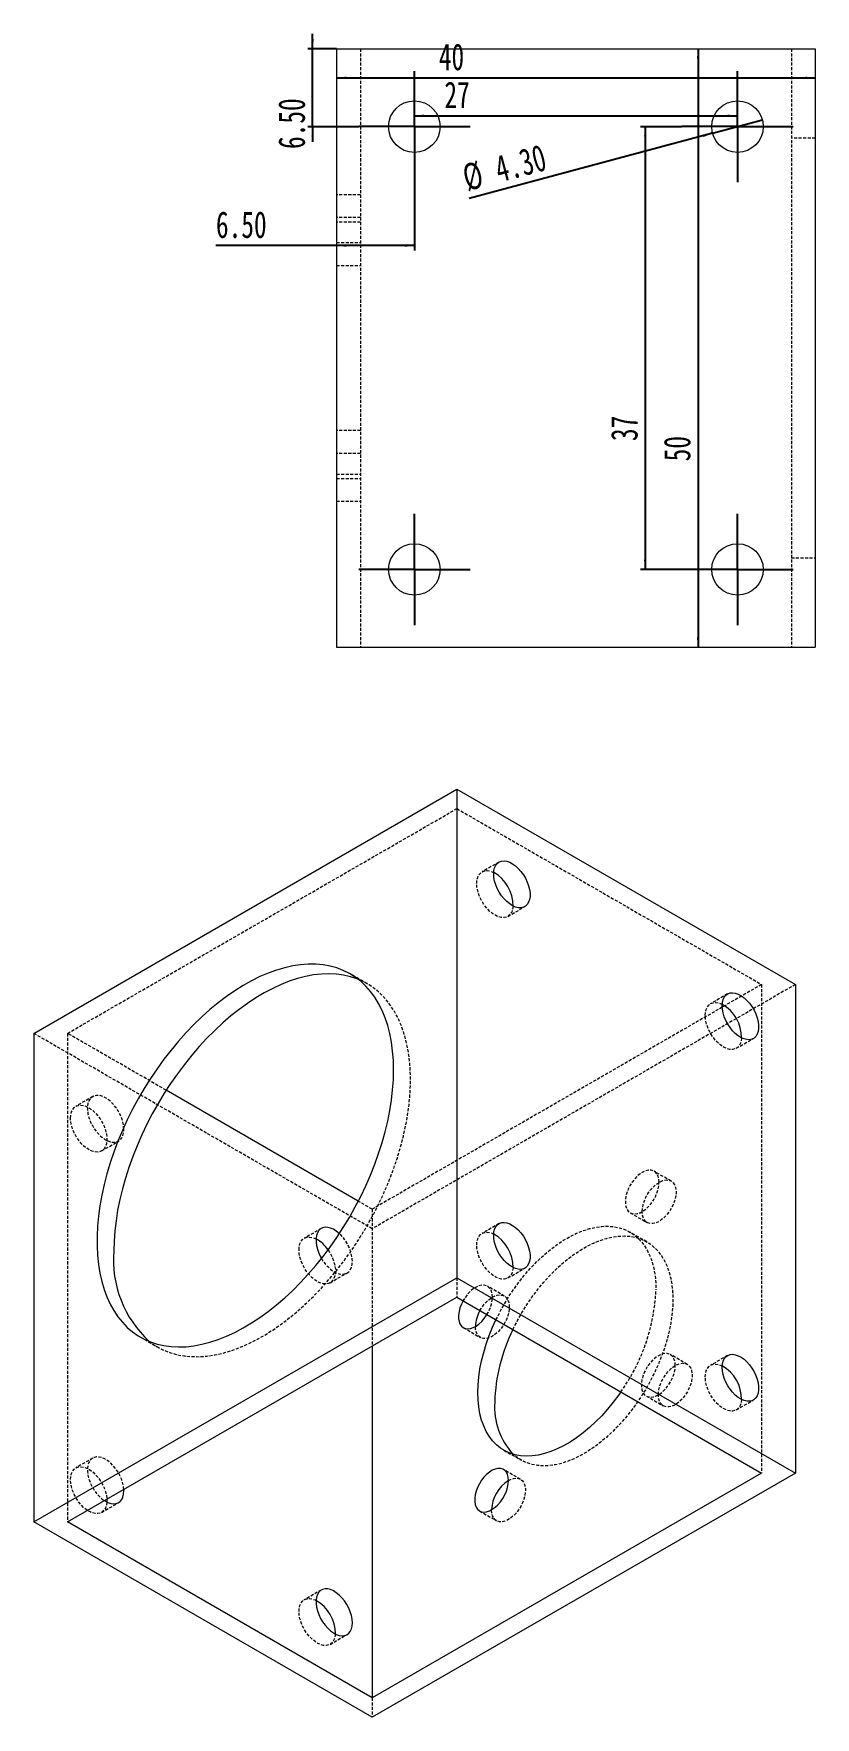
# Model space of a CAD drawing. Header units: millimetres. Extents: x -2368 to 943, y 65 to 769.
# Drawn here: x 617 to 943, y 65 to 769 of the extents above; entities that cross this region are included whole.
import ezdxf

# ---------------------------------------------------------------- set-up
doc = ezdxf.new("R2010")
doc.units = ezdxf.units.MM
doc.linetypes.add('HIDDEN', pattern=[1.905, 1.27, -0.635])
doc.layers.add('10', color=7, linetype='Continuous')
doc.styles.add('SLDTEXTSTYLE5', font='TXT', dxfattribs={"width": 0.7})
doc.dimstyles.new('SLDDIMSTYLE1', dxfattribs={"dimtxt": 11.850439, "dimasz": 4.08, "dimexe": 0, "dimexo": 0.0625, "dimgap": 2.96261, "dimtad": 2, "dimlfac": 0.2, "dimrnd": 1e-09, "dimzin": 12, "dimdsep": 46, "dimtxsty": 'SLDTEXTSTYLE5', "dimsah": 1, "dimcen": 0.09, "dimadec": 0, "dimazin": 3, "dimtfac": 1, "dimtofl": 0, "dimtmove": 0, "dimatfit": 3, "dimfxl": 1, "dimfrac": 2, "dimtolj": 1, "dimtzin": 12, "dimarcsym": 0})
doc.dimstyles.new('SLDDIMSTYLE2', dxfattribs={"dimtxt": 11.850439, "dimasz": 4.08, "dimexe": 0, "dimexo": 0.0625, "dimgap": 2.96261, "dimtad": 2, "dimlfac": 0.2, "dimrnd": 1e-09, "dimzin": 4, "dimdsep": 46, "dimtxsty": 'SLDTEXTSTYLE5', "dimsah": 1, "dimcen": 0.09, "dimadec": 0, "dimazin": 1, "dimtfac": 1, "dimtofl": 0, "dimtmove": 0, "dimatfit": 3, "dimfxl": 1, "dimfrac": 2, "dimtolj": 1, "dimtzin": 12, "dimarcsym": 0})
doc.dimstyles.new('SLDDIMSTYLE3', dxfattribs={"dimtxt": 11.850439, "dimasz": 4.08, "dimexe": 0, "dimexo": 0.0625, "dimgap": 2.96261, "dimtad": 2, "dimlfac": 0.2, "dimrnd": 1e-09, "dimzin": 4, "dimdsep": 46, "dimtxsty": 'SLDTEXTSTYLE5', "dimblk1": 'NONE', "dimsah": 1, "dimcen": 0, "dimadec": 0, "dimazin": 1, "dimtfac": 1, "dimtmove": 0, "dimatfit": 3, "dimldrblk": 'NONE', "dimfxl": 1, "dimfrac": 2, "dimtolj": 1, "dimtzin": 12, "dimarcsym": 0})
doc.dimstyles.new('SLDDIMSTYLE4', dxfattribs={"dimtxt": 11.850439, "dimasz": 4.08, "dimexe": 0, "dimexo": 0.0625, "dimgap": 2.96261, "dimtad": 2, "dimlfac": 0.2, "dimrnd": 1e-09, "dimzin": 4, "dimdsep": 46, "dimtxsty": 'SLDTEXTSTYLE5', "dimsah": 1, "dimcen": 0.09, "dimadec": 0, "dimazin": 1, "dimtfac": 1, "dimtmove": 0, "dimatfit": 0, "dimfxl": 1, "dimfrac": 2, "dimtolj": 1, "dimtzin": 12, "dimarcsym": 0})

# ---------------------------------------------------------------- blocks, each defined once
blk = doc.blocks.new('_D_9')
at = {"layer": '10', "transparency": 16777216}
for q in [(921.28, 732.57), (798.79, 699.74)]:
    blk.add_line((900.51, 727), q, dxfattribs=at)
blk.add_solid([(900.51, 727), (896.44, 726.44), (896.7, 725.46)], dxfattribs=at)
at = {"layer": '10', "transparency": 16777216, "char_height": 11.113, "attachment_point": 1, "rotation": 15, "style": 'SLDTEXTSTYLE5'}
for s, insert in [('4.30', (808.55, 717.15)), ('%%c', (795.09, 713.55))]:
    blk.add_mtext(s, dxfattribs=dict(at, insert=insert))
blk = doc.blocks.new('_NONE')
blk = doc.blocks.new('_D_10')
at = {"layer": '10', "transparency": 16777216}
blk.add_line((894.41, 762.28), (894.41, 512.28), dxfattribs=at)
for points in [[(894.41, 762.28), (893.91, 758.2), (894.92, 758.2)], [(894.41, 512.28), (894.92, 516.36), (893.91, 516.36)]]:
    blk.add_solid(points, dxfattribs=at)
at = {"layer": '10', "transparency": 16777216, "insert": (880.09, 589.95), "char_height": 11.113, "attachment_point": 1, "rotation": 90, "style": 'SLDTEXTSTYLE5'}
blk.add_mtext('50', dxfattribs=at)
blk = doc.blocks.new('_D_11')
at = {"layer": '10', "transparency": 16777216}
blk.add_line((743.4, 750.17), (943.4, 750.17), dxfattribs=at)
for points in [[(743.4, 750.17), (747.48, 749.67), (747.48, 750.68)], [(943.4, 750.17), (939.32, 750.68), (939.32, 749.67)]]:
    blk.add_solid(points, dxfattribs=at)
at = {"layer": '10', "transparency": 16777216, "insert": (786.12, 764.5), "char_height": 11.113, "attachment_point": 1, "style": 'SLDTEXTSTYLE5'}
blk.add_mtext('40', dxfattribs=at)
blk = doc.blocks.new('_D_12')
at = {"layer": '10', "transparency": 16777216}
for p, q in [((733.4, 762.28), (733.4, 768.63)), ((743.4, 762.28), (731.4, 762.28)), ((733.4, 729.78), (733.4, 762.28)), ((752.65, 729.78), (731.4, 729.78)), ((733.4, 729.78), (733.4, 723.43))]:
    blk.add_line(p, q, dxfattribs=at)
for points in [[(733.4, 762.28), (733.91, 766.36), (732.89, 766.36)], [(733.4, 729.78), (732.89, 725.7), (733.91, 725.7)]]:
    blk.add_solid(points, dxfattribs=at)
at = {"layer": '10', "transparency": 16777216, "insert": (719.07, 720.46), "char_height": 11.113, "attachment_point": 1, "rotation": 90, "style": 'SLDTEXTSTYLE5'}
blk.add_mtext('6.50', dxfattribs=at)
blk = doc.blocks.new('_D_13')
at = {"layer": '10', "transparency": 16777216}
for p, q in [((775.9, 706.53), (775.9, 678.08)), ((743.4, 680.08), (693.03, 680.08)), ((775.9, 680.08), (743.4, 680.08))]:
    blk.add_line(p, q, dxfattribs=at)
for points in [[(743.4, 680.08), (747.48, 679.57), (747.48, 680.59)], [(775.9, 680.08), (771.82, 680.59), (771.82, 679.57)]]:
    blk.add_solid(points, dxfattribs=at)
at = {"layer": '10', "transparency": 16777216, "insert": (693.03, 694.4), "char_height": 11.113, "attachment_point": 1, "style": 'SLDTEXTSTYLE5'}
blk.add_mtext('6.50', dxfattribs=at)
blk = doc.blocks.new('_D_14')
at = {"layer": '10', "transparency": 16777216}
blk.add_line((775.9, 734.3), (910.9, 734.3), dxfattribs=at)
for points in [[(775.9, 734.3), (779.98, 733.8), (779.98, 734.81)], [(910.9, 734.3), (906.82, 734.81), (906.82, 733.8)]]:
    blk.add_solid(points, dxfattribs=at)
at = {"layer": '10', "transparency": 16777216, "insert": (788.46, 748.63), "char_height": 11.113, "attachment_point": 1, "style": 'SLDTEXTSTYLE5'}
blk.add_mtext('27', dxfattribs=at)
blk = doc.blocks.new('_D_15')
at = {"layer": '10', "transparency": 16777216}
for p, q in [((887.65, 729.78), (870.35, 729.78)), ((872.35, 729.78), (872.35, 544.78)), ((887.65, 544.78), (870.35, 544.78))]:
    blk.add_line(p, q, dxfattribs=at)
for points in [[(872.35, 729.78), (871.84, 725.7), (872.86, 725.7)], [(872.35, 544.78), (872.86, 548.86), (871.84, 548.86)]]:
    blk.add_solid(points, dxfattribs=at)
at = {"layer": '10', "transparency": 16777216, "insert": (858.02, 598.42), "char_height": 11.113, "attachment_point": 1, "rotation": 90, "style": 'SLDTEXTSTYLE5'}
blk.add_mtext('37', dxfattribs=at)
blk = doc.blocks.new('SW_CENTERMARKSYMBOL_10')
at = {"layer": '10', "color": 0}
for p, q in [((0, 12.5), (0, 23.25)), ((0, 0), (0, 12.5)), ((-12.5, 0), (-23.25, 0)), ((0, 0), (-12.5, 0)), ((0, 0), (0, -12.5)), ((0, 0), (12.5, 0)), ((12.5, 0), (23.25, 0)), ((0, -12.5), (0, -23.25))]:
    blk.add_line(p, q, dxfattribs=at)
blk = doc.blocks.new('SW_CENTERMARKSYMBOL_11')
at = {"layer": '10', "color": 0}
for p, q in [((0, 12.5), (0, 23.25)), ((0, 0), (0, 12.5)), ((-12.5, 0), (-23.25, 0)), ((0, 0), (-12.5, 0)), ((0, 0), (0, -12.5)), ((0, 0), (12.5, 0)), ((12.5, 0), (23.25, 0)), ((0, -12.5), (0, -23.25))]:
    blk.add_line(p, q, dxfattribs=at)
blk = doc.blocks.new('SW_CENTERMARKSYMBOL_12')
at = {"layer": '10', "color": 0}
for p, q in [((0, 12.5), (0, 23.25)), ((0, 0), (0, 12.5)), ((-12.5, 0), (-23.25, 0)), ((0, 0), (-12.5, 0)), ((0, 0), (0, -12.5)), ((0, 0), (12.5, 0)), ((12.5, 0), (23.25, 0)), ((0, -12.5), (0, -23.25))]:
    blk.add_line(p, q, dxfattribs=at)
blk = doc.blocks.new('SW_CENTERMARKSYMBOL_13')
at = {"layer": '10', "color": 0}
for p, q in [((0, 12.5), (0, 23.25)), ((0, 0), (0, 12.5)), ((-12.5, 0), (-23.25, 0)), ((0, 0), (-12.5, 0)), ((0, 0), (0, -12.5)), ((0, 0), (12.5, 0)), ((12.5, 0), (23.25, 0)), ((0, -12.5), (0, -23.25))]:
    blk.add_line(p, q, dxfattribs=at)

msp = doc.modelspace()

# ---------------------------------------------------------------- linework, layer by layer
at = {"color": 7, "linetype": 'Continuous', "lineweight": 15}
for p, q in [((743.398, 762.284), (743.398, 512.284)), ((743.398, 762.284), (943.398, 762.284)), ((943.398, 762.284), (943.398, 512.284)), ((743.398, 512.284), (943.398, 512.284)), ((616.88, 350.963), (793.657, 453.014)), ((793.657, 453.014), (793.657, 248.878)), ((793.657, 453.014), (935.078, 371.373)), ((935.078, 371.373), (935.078, 167.238)), ((905.537, 362.483), (904.513, 361.892)), ((616.88, 350.963), (616.88, 146.827)), ((752.483, 280.845), (672.209, 327.186)), ((616.88, 146.827), (793.657, 248.878)), ((793.657, 248.878), (935.078, 167.238)), ((631.022, 146.827), (793.657, 240.714)), ((793.657, 240.714), (920.936, 167.238)), ((758.302, 220.304), (758.302, 73.351)), ((920.936, 167.238), (758.302, 73.351)), ((935.078, 167.238), (758.302, 65.187)), ((647.446, 156.308), (647.445, 155.126)), ((654.534, 159.792), (654.517, 160.39)), ((758.302, 65.187), (616.88, 146.827)), ((758.302, 73.351), (631.022, 146.827))]:
    msp.add_line(p, q, dxfattribs=at)
at = {"color": 7, "linetype": 'HIDDEN', "lineweight": 0}
for p, q in [((753.398, 762.284), (753.398, 512.284)), ((933.398, 762.284), (933.398, 512.284)), ((943.398, 724.909), (933.398, 724.909)), ((753.398, 701.319), (743.398, 701.319)), ((753.398, 691.784), (743.398, 691.784)), ((753.398, 689.909), (743.398, 689.909)), ((743.398, 681.319), (753.398, 681.319)), ((743.398, 671.784), (753.398, 671.784)), ((753.398, 602.784), (743.398, 602.784)), ((753.398, 593.25), (743.398, 593.25)), ((743.398, 584.659), (753.398, 584.659)), ((743.398, 582.784), (753.398, 582.784)), ((743.398, 573.25), (753.398, 573.25)), ((933.398, 549.659), (943.398, 549.659)), ((631.022, 350.963), (793.657, 444.849)), ((793.657, 444.849), (920.936, 371.373)), ((811.263, 422.519), (804.192, 418.437)), ((814.941, 399.817), (822.013, 403.899)), ((756.149, 371.726), (749.078, 375.808)), ((935.078, 371.373), (758.302, 269.322)), ((906.723, 367.412), (899.652, 363.33)), ((920.936, 371.373), (905.537, 362.483)), ((920.936, 371.373), (920.936, 167.238)), ((904.513, 361.892), (758.302, 277.486)), ((758.302, 269.322), (616.88, 350.963)), ((672.209, 327.186), (631.022, 350.963)), ((631.022, 350.963), (631.022, 146.827)), ((910.401, 344.71), (917.472, 348.792)), ((641.558, 324.55), (634.487, 320.468)), ((645.236, 301.848), (652.307, 305.93)), ((883.156, 289.227), (876.085, 293.309)), ((758.302, 277.486), (752.483, 280.845)), ((758.302, 277.486), (758.302, 220.304)), ((866.086, 275.988), (873.157, 271.906)), ((737.017, 269.443), (729.946, 265.361)), ((811.263, 271.459), (804.192, 267.377)), ((873, 263.855), (865.929, 267.937)), ((740.695, 246.741), (747.766, 250.823)), ((793.657, 248.878), (793.657, 240.714)), ((814.941, 248.757), (822.013, 252.839)), ((813.481, 241.219), (806.41, 245.301)), ((796.411, 227.98), (803.482, 223.898)), ((661.46, 224.033), (668.531, 219.951)), ((889.898, 212.661), (882.827, 216.743)), ((906.723, 216.352), (899.652, 212.27)), ((872.828, 199.422), (879.899, 195.34)), ((910.401, 193.65), (917.472, 197.732)), ((813.309, 176.786), (820.38, 172.704)), ((641.558, 173.49), (634.487, 169.408)), ((820.223, 164.653), (813.152, 168.736)), ((645.236, 150.788), (652.307, 154.87)), ((803.153, 151.415), (810.224, 147.333)), ((737.017, 118.383), (729.946, 114.301)), ((740.695, 95.681), (747.766, 99.763)), ((758.302, 73.351), (758.302, 65.187))]:
    msp.add_line(p, q, dxfattribs=at)
at = {"color": 7, "linetype": 'Continuous', "lineweight": 15, "flags": 128}
for points in [[(809.037, 417.598), (809.135, 418.949), (809.428, 420.151), (809.907, 421.174), (810.561, 421.991), (811.372, 422.58), (812.32, 422.926), (813.379, 423.021), (814.523, 422.861), (815.722, 422.452), (816.944, 421.803), (818.158, 420.932), (819.333, 419.861), (820.439, 418.617), (821.445, 417.233), (822.328, 415.745), (823.063, 414.192), (823.631, 412.613), (824.018, 411.049), (824.215, 409.542), (824.215, 408.129), (824.018, 406.848), (823.631, 405.732), (823.063, 404.809), (822.328, 404.104), (821.445, 403.635), (820.439, 403.413), (819.333, 403.446), (818.158, 403.731), (816.944, 404.262), (815.722, 405.024), (814.523, 405.999), (813.379, 407.16), (812.32, 408.478), (811.372, 409.919), (810.561, 411.444), (809.907, 413.016), (809.428, 414.592), (809.135, 416.133), (809.037, 417.598)], [(767.229, 335.689), (767.13, 339.68), (766.832, 343.543), (766.338, 347.267), (765.647, 350.839), (764.764, 354.247), (763.69, 357.482), (762.428, 360.532), (760.984, 363.389), (759.361, 366.041), (757.565, 368.483), (755.601, 370.704), (753.476, 372.699), (751.197, 374.46), (748.77, 375.983), (746.204, 377.262), (743.507, 378.294), (740.688, 379.074), (737.755, 379.601), (734.718, 379.872), (731.587, 379.888), (728.371, 379.647), (725.081, 379.151), (721.728, 378.401), (718.322, 377.4), (714.875, 376.15), (711.396, 374.657), (707.898, 372.923), (704.392, 370.956), (700.888, 368.762), (697.399, 366.347), (693.934, 363.719), (690.506, 360.887), (687.125, 357.86), (683.803, 354.647), (680.549, 351.258), (677.374, 347.705), (674.289, 344), (671.302, 340.153), (668.425, 336.177), (665.666, 332.084), (663.033, 327.889), (660.536, 323.605), (658.182, 319.244), (655.979, 314.822), (653.934, 310.351), (652.053, 305.848), (650.343, 301.325), (648.809, 296.798), (647.455, 292.281), (646.287, 287.788), (645.308, 283.335), (644.52, 278.934), (643.928, 274.601), (643.532, 270.348), (643.333, 266.191), (643.333, 262.141), (643.532, 258.213), (643.928, 254.418), (644.52, 250.769), (645.308, 247.277), (646.287, 243.954), (647.455, 240.81), (648.809, 237.856), (650.343, 235.1), (652.053, 232.552), (653.934, 230.22), (655.979, 228.111), (658.182, 226.232), (660.536, 224.589), (663.033, 223.188), (665.666, 222.032), (668.425, 221.126), (671.302, 220.472), (674.289, 220.072), (677.374, 219.929), (680.549, 220.042), (683.803, 220.41), (687.125, 221.033), (690.506, 221.909), (693.934, 223.035), (697.399, 224.407), (700.888, 226.021), (704.392, 227.872), (707.898, 229.954), (711.396, 232.259), (714.875, 234.782), (718.322, 237.513), (721.728, 240.444), (725.081, 243.565), (728.371, 246.867), (731.587, 250.339), (734.718, 253.97), (737.755, 257.748), (740.688, 261.661), (743.507, 265.697), (746.204, 269.842), (748.77, 274.083), (751.197, 278.408), (753.476, 282.801), (755.601, 287.249), (757.565, 291.738), (759.361, 296.253), (760.984, 300.78), (762.428, 305.303), (763.69, 309.81), (764.764, 314.285), (765.647, 318.714), (766.338, 323.083), (766.832, 327.377), (767.13, 331.584), (767.229, 335.689)], [(752.47, 373.519), (751.943, 373.727), (749.183, 374.633), (746.306, 375.287), (743.32, 375.686), (740.234, 375.83), (737.06, 375.717), (733.806, 375.349), (730.483, 374.725), (727.102, 373.85), (723.674, 372.724), (720.21, 371.352), (716.72, 369.738), (713.217, 367.887), (709.71, 365.805), (706.212, 363.5), (702.734, 360.977), (699.286, 358.246), (695.88, 355.315), (692.527, 352.194), (689.237, 348.892), (686.022, 345.42), (682.891, 341.789), (679.854, 338.011), (676.921, 334.098), (674.101, 330.062), (671.404, 325.917), (668.838, 321.675), (666.412, 317.351), (664.132, 312.958), (662.007, 308.51), (660.044, 304.021), (658.248, 299.506), (656.625, 294.979), (655.18, 290.455), (653.919, 285.949), (652.845, 281.474), (651.961, 277.045), (651.271, 272.676), (650.776, 268.381), (650.479, 264.175), (650.379, 260.07)], [(904.496, 362.49), (904.594, 363.841), (904.887, 365.044), (905.367, 366.067), (906.021, 366.883), (906.832, 367.472), (907.779, 367.819), (908.839, 367.913), (909.983, 367.754), (911.181, 367.345), (912.403, 366.696), (913.618, 365.824), (914.793, 364.753), (915.898, 363.509), (916.905, 362.126), (917.787, 360.638), (918.522, 359.084), (919.091, 357.505), (919.478, 355.942), (919.674, 354.434), (919.674, 353.021), (919.478, 351.74), (919.091, 350.624), (918.522, 349.701), (917.787, 348.996), (916.905, 348.527), (915.898, 348.306), (914.793, 348.338), (913.618, 348.624), (912.403, 349.154), (911.181, 349.917), (909.983, 350.891), (908.839, 352.053), (907.779, 353.371), (906.832, 354.811), (906.021, 356.337), (905.367, 357.908), (904.887, 359.484), (904.594, 361.025), (904.496, 362.49)], [(744.566, 267.289), (744.507, 267.343), (743.308, 268.318), (742.086, 269.08), (740.871, 269.611), (739.696, 269.896), (738.591, 269.929), (737.584, 269.707), (736.702, 269.238), (735.967, 268.533), (735.399, 267.61), (735.011, 266.494), (734.815, 265.213), (734.815, 263.8), (735.011, 262.293), (735.399, 260.729), (735.967, 259.15), (736.702, 257.597), (737.092, 256.9)], [(809.037, 266.537), (809.135, 267.889), (809.428, 269.091), (809.907, 270.114), (810.561, 270.931), (811.372, 271.52), (812.32, 271.866), (813.379, 271.961), (814.523, 271.801), (815.722, 271.392), (816.944, 270.743), (818.158, 269.872), (819.333, 268.801), (820.439, 267.557), (821.445, 266.173), (822.328, 264.685), (823.063, 263.132), (823.631, 261.553), (824.018, 259.989), (824.215, 258.482), (824.215, 257.069), (824.018, 255.788), (823.631, 254.672), (823.063, 253.749), (822.328, 253.044), (821.445, 252.575), (820.439, 252.353), (819.333, 252.386), (818.158, 252.671), (816.944, 253.202), (815.722, 253.964), (814.523, 254.939), (813.379, 256.1), (812.32, 257.418), (811.372, 258.859), (810.561, 260.384), (809.907, 261.956), (809.428, 263.532), (809.135, 265.073), (809.037, 266.537)], [(796.239, 239.224), (795.552, 237.831), (794.967, 236.284), (794.568, 234.748), (794.365, 233.266), (794.365, 231.881), (794.568, 230.633), (794.967, 229.558), (795.552, 228.686), (796.306, 228.044), (797.206, 227.648), (798.227, 227.512), (799.34, 227.638), (800.512, 228.023), (801.711, 228.656), (802.9, 229.518), (804.047, 230.586), (805.118, 231.828), (806.082, 233.208), (806.234, 233.454)], [(862.152, 201.173), (861.271, 199.914), (859.004, 196.873), (856.634, 193.969), (854.173, 191.216), (851.634, 188.629), (849.031, 186.222), (846.378, 184.008), (843.689, 181.998), (840.978, 180.204), (838.26, 178.635), (835.549, 177.299), (832.86, 176.204), (830.207, 175.355), (827.604, 174.757), (825.065, 174.412), (822.604, 174.324), (820.234, 174.492), (817.967, 174.915), (815.816, 175.591), (813.791, 176.517), (811.905, 177.688), (810.166, 179.097), (808.585, 180.736), (807.169, 182.598), (805.926, 184.672), (804.863, 186.947), (803.985, 189.411), (803.298, 192.051), (802.804, 194.852), (802.507, 197.801), (802.407, 200.88), (802.507, 204.074), (802.804, 207.365), (803.298, 210.737), (803.985, 214.17), (804.863, 217.648), (805.926, 221.15), (807.169, 224.659), (808.585, 228.156), (810.002, 231.279)], [(904.496, 211.43), (904.594, 212.781), (904.887, 213.984), (905.367, 215.007), (906.021, 215.823), (906.832, 216.412), (907.779, 216.759), (908.839, 216.853), (909.983, 216.694), (911.181, 216.284), (912.403, 215.636), (913.618, 214.764), (914.793, 213.693), (915.898, 212.449), (916.905, 211.066), (917.787, 209.578), (918.522, 208.024), (919.091, 206.445), (919.478, 204.882), (919.674, 203.374), (919.674, 201.961), (919.478, 200.68), (919.091, 199.564), (918.522, 198.641), (917.787, 197.936), (916.905, 197.467), (915.898, 197.246), (914.793, 197.278), (913.618, 197.564), (912.403, 198.094), (911.181, 198.857), (909.983, 199.831), (908.839, 200.993), (907.779, 202.311), (906.832, 203.751), (906.021, 205.277), (905.367, 206.848), (904.887, 208.424), (904.594, 209.965), (904.496, 211.43)], [(815.224, 164.157), (815.122, 165.478), (814.82, 166.644), (814.326, 167.621), (813.654, 168.381), (812.824, 168.901), (811.86, 169.168), (810.789, 169.174), (809.642, 168.917), (808.453, 168.406), (807.255, 167.656), (806.082, 166.687), (804.969, 165.528), (803.948, 164.213), (803.048, 162.778), (802.294, 161.265), (801.709, 159.719), (801.31, 158.182), (801.107, 156.7), (801.107, 155.315), (801.31, 154.067), (801.709, 152.992), (802.294, 152.121), (803.048, 151.478), (803.948, 151.083), (804.969, 150.946), (806.082, 151.072), (807.255, 151.457), (808.453, 152.09), (809.642, 152.953), (810.789, 154.02), (811.86, 155.262), (812.824, 156.642), (813.654, 158.121), (814.326, 159.656), (814.82, 161.204), (815.122, 162.718), (815.224, 164.157)], [(646.422, 155.717), (646.626, 155.586), (647.849, 154.938), (649.047, 154.528), (650.191, 154.369), (651.25, 154.464), (652.198, 154.81), (653.009, 155.399), (653.663, 156.215), (654.143, 157.238), (654.435, 158.441), (654.534, 159.792)], [(749.993, 104.685), (749.895, 106.149), (749.602, 107.69), (749.122, 109.266), (748.469, 110.838), (747.657, 112.364), (746.71, 113.804), (745.65, 115.122), (744.507, 116.283), (743.308, 117.258), (742.086, 118.02), (740.871, 118.551), (739.696, 118.836), (738.591, 118.869), (737.584, 118.647), (736.702, 118.178), (735.967, 117.473), (735.399, 116.55), (735.011, 115.434), (734.815, 114.153), (734.815, 112.74), (735.011, 111.233), (735.399, 109.669), (735.967, 108.09), (736.702, 106.537), (737.584, 105.049), (738.591, 103.665), (739.696, 102.421), (740.871, 101.35), (742.086, 100.479), (743.308, 99.83), (744.507, 99.421), (745.65, 99.261), (746.71, 99.356), (747.657, 99.702), (748.469, 100.291), (749.122, 101.108), (749.602, 102.131), (749.895, 103.333), (749.993, 104.685)]]:
    msp.add_lwpolyline(points, dxfattribs=at)
at = {"color": 7, "linetype": 'HIDDEN', "lineweight": 0, "flags": 128}
for points in [[(801.966, 413.515), (802.064, 414.867), (802.357, 416.069), (802.836, 417.092), (803.49, 417.909), (804.301, 418.498), (805.249, 418.844), (806.308, 418.939), (807.452, 418.779), (808.651, 418.37), (809.054, 418.181)], [(817.151, 404.155), (817.144, 404.047), (816.947, 402.766), (816.56, 401.65), (815.992, 400.727), (815.257, 400.022), (814.374, 399.553), (813.368, 399.331), (812.262, 399.364), (811.087, 399.649), (809.873, 400.18), (808.651, 400.942), (807.452, 401.917), (806.308, 403.078), (805.249, 404.396), (804.301, 405.837), (803.49, 407.362), (802.836, 408.934), (802.357, 410.51), (802.064, 412.051), (801.966, 413.515)], [(665.138, 222.239), (666.412, 221.299), (668.838, 219.776), (671.404, 218.497), (674.101, 217.465), (676.921, 216.685), (679.854, 216.158), (682.891, 215.887), (686.022, 215.871), (689.237, 216.112), (692.527, 216.608), (695.88, 217.358), (699.286, 218.359), (702.734, 219.609), (706.212, 221.102), (709.71, 222.835), (713.217, 224.802), (716.72, 226.997), (720.21, 229.412), (723.674, 232.04), (727.102, 234.872), (730.483, 237.899), (733.806, 241.112), (737.06, 244.501), (740.234, 248.053), (743.32, 251.759), (746.306, 255.606), (749.183, 259.582), (751.943, 263.674), (754.575, 267.869), (757.072, 272.154), (759.426, 276.515), (761.629, 280.937), (763.674, 285.407), (765.555, 289.911), (767.265, 294.434), (768.8, 298.961), (770.153, 303.478), (771.321, 307.97), (772.301, 312.424), (773.088, 316.825), (773.681, 321.158), (774.077, 325.411), (774.275, 329.568), (774.275, 333.618), (774.077, 337.546), (773.681, 341.341), (773.088, 344.99), (772.301, 348.482), (771.321, 351.805), (770.153, 354.949), (768.8, 357.903), (767.265, 360.659), (765.555, 363.207), (763.674, 365.539), (761.629, 367.648), (759.426, 369.527), (757.072, 371.17), (754.575, 372.571), (752.47, 373.519)], [(897.425, 358.408), (897.523, 359.759), (897.816, 360.962), (898.296, 361.985), (898.949, 362.801), (899.761, 363.39), (900.708, 363.737), (901.768, 363.831), (902.911, 363.672), (904.11, 363.262), (904.513, 363.074)], [(912.61, 349.048), (912.603, 348.939), (912.407, 347.658), (912.019, 346.542), (911.451, 345.619), (910.716, 344.914), (909.834, 344.445), (908.827, 344.224), (907.722, 344.256), (906.547, 344.542), (905.332, 345.072), (904.11, 345.835), (902.911, 346.809), (901.768, 347.971), (900.708, 349.289), (899.761, 350.729), (898.949, 352.255), (898.296, 353.826), (897.816, 355.402), (897.523, 356.943), (897.425, 358.408)], [(654.534, 310.852), (654.435, 312.317), (654.143, 313.858), (653.663, 315.434), (653.009, 317.005), (652.198, 318.531), (651.25, 319.972), (650.191, 321.289), (649.047, 322.451), (647.849, 323.425), (646.626, 324.188), (645.412, 324.719), (644.237, 325.004), (643.132, 325.036), (642.125, 324.815), (641.243, 324.346), (640.508, 323.641), (639.939, 322.718), (639.552, 321.602), (639.356, 320.321), (639.356, 318.908), (639.552, 317.4), (639.939, 315.837), (640.508, 314.258), (641.243, 312.704), (642.125, 311.216), (643.132, 309.833), (644.237, 308.589), (645.412, 307.518), (646.626, 306.646), (647.849, 305.998), (649.047, 305.588), (650.191, 305.429), (651.25, 305.524), (652.198, 305.87), (653.009, 306.459), (653.663, 307.276), (654.143, 308.298), (654.435, 309.501), (654.534, 310.852)], [(632.26, 315.547), (632.358, 316.898), (632.651, 318.1), (633.131, 319.123), (633.784, 319.94), (634.596, 320.529), (635.543, 320.875), (636.603, 320.97), (637.746, 320.81), (638.945, 320.401), (640.167, 319.752), (641.382, 318.881), (642.557, 317.81), (643.662, 316.566), (644.669, 315.182), (645.551, 313.694), (646.286, 312.141), (646.854, 310.562), (647.242, 308.998), (647.438, 307.491), (647.438, 306.078), (647.242, 304.797), (646.854, 303.681), (646.286, 302.758), (645.551, 302.053), (644.669, 301.584), (643.662, 301.362), (642.557, 301.395), (641.382, 301.68), (640.167, 302.211), (638.945, 302.973), (637.746, 303.948), (636.603, 305.109), (635.543, 306.427), (634.596, 307.868), (633.784, 309.393), (633.131, 310.965), (632.651, 312.541), (632.358, 314.082), (632.26, 315.547)], [(878.156, 288.73), (878.055, 290.052), (877.752, 291.217), (877.258, 292.194), (876.587, 292.954), (875.757, 293.475), (874.793, 293.742), (873.722, 293.747), (872.575, 293.49), (871.385, 292.98), (870.187, 292.229), (869.015, 291.26), (867.902, 290.102), (866.881, 288.786), (865.98, 287.351), (865.227, 285.839), (864.642, 284.292), (864.242, 282.755), (864.04, 281.273), (864.04, 279.888), (864.242, 278.64), (864.642, 277.565), (865.227, 276.694), (865.98, 276.051), (866.881, 275.656), (867.902, 275.519), (869.015, 275.645), (870.187, 276.031), (871.385, 276.663), (872.575, 277.526), (873.722, 278.594), (874.793, 279.835), (875.757, 281.216), (876.587, 282.695), (877.258, 284.23), (877.752, 285.777), (878.055, 287.292), (878.156, 288.73)], [(871.085, 276.484), (871.187, 277.923), (871.489, 279.438), (871.983, 280.985), (872.655, 282.52), (873.485, 283.999), (874.449, 285.379), (875.52, 286.621), (876.667, 287.688), (877.856, 288.551), (879.054, 289.184), (880.227, 289.569), (881.34, 289.695), (882.361, 289.559), (883.261, 289.163), (884.015, 288.521), (884.6, 287.649), (884.999, 286.574), (885.202, 285.326), (885.202, 283.941), (884.999, 282.459), (884.6, 280.923), (884.015, 279.376), (883.261, 277.863), (882.361, 276.429), (881.34, 275.113), (880.227, 273.954), (879.054, 272.985), (877.856, 272.235), (876.667, 271.724), (875.52, 271.468), (874.449, 271.473), (873.485, 271.74), (872.655, 272.261), (871.983, 273.02), (871.489, 273.997), (871.187, 275.163), (871.085, 276.484)], [(801.966, 262.455), (802.064, 263.807), (802.357, 265.009), (802.836, 266.032), (803.49, 266.849), (804.301, 267.438), (805.249, 267.784), (806.308, 267.879), (807.452, 267.719), (808.651, 267.31), (809.054, 267.121)], [(810.002, 231.279), (810.166, 231.621), (811.905, 235.038), (813.791, 238.386), (815.816, 241.649), (817.967, 244.81), (820.234, 247.85), (822.604, 250.755), (825.065, 253.508), (827.604, 256.095), (830.207, 258.501), (832.86, 260.715), (835.549, 262.725), (838.26, 264.519), (840.978, 266.088), (843.689, 267.424), (846.378, 268.519), (849.031, 269.368), (851.634, 269.967), (854.173, 270.311), (856.634, 270.399), (859.004, 270.232), (861.271, 269.808), (863.422, 269.132), (865.446, 268.206), (867.333, 267.036), (869.072, 265.627), (870.653, 263.987), (872.069, 262.125), (873.312, 260.051), (874.375, 257.776), (875.253, 255.312), (875.94, 252.673), (876.434, 249.871), (876.731, 246.923), (876.83, 243.843)], [(727.719, 260.439), (727.818, 261.79), (728.11, 262.993), (728.59, 264.016), (729.244, 264.832), (730.055, 265.421), (731.003, 265.768), (732.062, 265.862), (733.206, 265.703), (734.404, 265.294), (734.808, 265.105)], [(739.839, 260.501), (740.128, 260.075), (741.01, 258.587), (741.745, 257.033), (742.314, 255.454), (742.701, 253.891), (742.897, 252.383), (742.897, 250.97), (742.701, 249.689), (742.314, 248.573), (741.745, 247.65), (741.01, 246.945), (740.128, 246.476), (739.121, 246.255), (738.016, 246.287), (736.841, 246.573), (735.627, 247.103), (734.404, 247.866), (733.206, 248.84), (732.062, 250.002), (731.003, 251.32), (730.055, 252.76), (729.244, 254.286), (728.59, 255.857), (728.11, 257.433), (727.818, 258.974), (727.719, 260.439), (727.719, 260.439)], [(817.151, 253.095), (817.144, 252.987), (816.947, 251.706), (816.56, 250.59), (815.992, 249.667), (815.257, 248.962), (814.374, 248.493), (813.368, 248.271), (812.262, 248.304), (811.087, 248.589), (809.873, 249.12), (808.651, 249.882), (807.452, 250.857), (806.308, 252.018), (805.249, 253.336), (804.301, 254.776), (803.49, 256.302), (802.836, 257.874), (802.357, 259.45), (802.064, 260.991), (801.966, 262.455)], [(817.073, 227.197), (817.237, 227.539), (818.976, 230.956), (820.862, 234.304), (822.887, 237.567), (825.038, 240.728), (827.305, 243.768), (829.675, 246.673), (832.136, 249.426), (834.675, 252.013), (837.278, 254.419), (839.931, 256.633), (842.62, 258.643), (845.331, 260.437), (848.049, 262.006), (850.76, 263.342), (853.449, 264.437), (856.102, 265.286), (858.705, 265.885), (861.244, 266.229), (863.705, 266.317), (866.075, 266.15), (868.342, 265.726), (870.493, 265.05), (872.518, 264.124), (874.404, 262.954), (876.143, 261.545), (877.724, 259.905), (879.14, 258.043), (880.383, 255.969), (881.446, 253.694), (882.324, 251.23), (883.011, 248.59), (883.505, 245.789), (883.802, 242.841), (883.902, 239.761), (883.802, 236.567), (883.505, 233.276), (883.011, 229.904), (882.324, 226.471), (881.446, 222.994), (880.383, 219.491), (879.14, 215.982), (877.724, 212.486), (876.143, 209.02), (874.404, 205.604), (872.518, 202.255), (870.493, 198.992), (868.342, 195.832), (866.075, 192.791), (863.705, 189.887), (861.244, 187.134), (858.705, 184.547), (856.102, 182.14), (853.449, 179.926), (850.76, 177.916), (848.049, 176.122), (845.331, 174.553), (842.62, 173.217), (839.931, 172.122), (837.278, 171.273), (834.675, 170.675), (832.136, 170.33), (829.675, 170.242), (827.305, 170.41), (825.038, 170.833), (822.887, 171.509), (820.862, 172.435), (818.976, 173.606), (817.237, 175.014), (817.083, 175.158)], [(737.092, 256.9), (737.584, 256.109), (738.591, 254.725), (739.696, 253.481), (740.871, 252.41), (742.086, 251.539), (743.308, 250.89), (744.507, 250.481), (745.65, 250.321), (746.71, 250.416), (747.657, 250.762), (748.469, 251.351), (749.122, 252.168), (749.602, 253.191), (749.895, 254.393), (749.993, 255.745)], [(808.482, 240.723), (808.38, 242.044), (808.078, 243.21), (807.584, 244.186), (806.912, 244.946), (806.082, 245.467), (805.118, 245.734), (804.047, 245.739), (802.9, 245.483), (801.711, 244.972), (800.512, 244.221), (799.34, 243.253), (798.227, 242.094), (797.206, 240.778), (796.306, 239.343), (796.239, 239.224)], [(803.31, 235.142), (803.81, 235.991), (804.774, 237.371), (805.845, 238.613), (806.992, 239.681), (808.182, 240.543), (809.38, 241.176), (810.552, 241.561), (811.665, 241.687), (812.686, 241.551), (813.587, 241.156), (814.34, 240.513), (814.925, 239.642), (815.325, 238.566), (815.527, 237.318), (815.527, 235.933), (815.325, 234.451), (814.925, 232.915), (814.34, 231.368), (813.587, 229.856), (812.686, 228.421), (811.665, 227.105), (810.552, 225.946), (809.38, 224.978), (808.182, 224.227), (806.992, 223.716), (805.845, 223.46), (804.774, 223.465), (803.81, 223.732), (802.98, 224.253), (802.309, 225.013), (801.815, 225.989), (801.512, 227.155), (801.411, 228.476), (801.411, 228.476)], [(884.898, 212.165), (884.797, 213.486), (884.494, 214.652), (884, 215.629), (883.329, 216.388), (882.499, 216.909), (881.535, 217.176), (880.464, 217.181), (879.317, 216.925), (878.127, 216.414), (876.929, 215.664), (875.757, 214.695), (874.644, 213.536), (873.623, 212.22), (872.722, 210.786), (871.969, 209.273), (871.384, 207.726), (870.984, 206.19), (870.782, 204.708), (870.782, 203.323), (870.984, 202.075), (871.384, 201), (871.969, 200.128), (872.722, 199.486), (873.623, 199.09), (874.644, 198.954), (875.757, 199.08), (876.929, 199.465), (878.127, 200.098), (879.317, 200.961), (880.464, 202.028), (881.535, 203.27), (882.499, 204.65), (883.329, 206.129), (884, 207.664), (884.494, 209.211), (884.797, 210.726), (884.898, 212.165)], [(877.827, 199.919), (877.929, 201.357), (878.231, 202.872), (878.725, 204.419), (879.397, 205.954), (880.227, 207.433), (881.191, 208.814), (882.262, 210.055), (883.409, 211.123), (884.598, 211.986), (885.796, 212.619), (886.969, 213.004), (888.082, 213.13), (889.103, 212.993), (890.003, 212.598), (890.757, 211.955), (891.342, 211.084), (891.741, 210.009), (891.944, 208.761), (891.944, 207.376), (891.741, 205.894), (891.342, 204.357), (890.757, 202.81), (890.003, 201.298), (889.103, 199.863), (888.082, 198.547), (886.969, 197.389), (885.796, 196.42), (884.598, 195.669), (883.409, 195.159), (882.262, 194.902), (881.191, 194.907), (880.227, 195.174), (879.397, 195.695), (878.725, 196.455), (878.231, 197.432), (877.929, 198.597), (877.827, 199.919)], [(897.425, 207.348), (897.523, 208.699), (897.816, 209.902), (898.296, 210.924), (898.949, 211.741), (899.761, 212.33), (900.708, 212.676), (901.768, 212.771), (902.911, 212.612), (904.11, 212.202), (904.513, 212.014)], [(912.61, 197.988), (912.603, 197.879), (912.407, 196.598), (912.019, 195.482), (911.451, 194.559), (910.716, 193.854), (909.834, 193.385), (908.827, 193.164), (907.722, 193.196), (906.547, 193.482), (905.332, 194.012), (904.11, 194.775), (902.911, 195.749), (901.768, 196.911), (900.708, 198.228), (899.761, 199.669), (898.949, 201.195), (898.296, 202.766), (897.816, 204.342), (897.523, 205.883), (897.425, 207.348)], [(632.26, 164.486), (632.358, 165.838), (632.651, 167.04), (633.131, 168.063), (633.784, 168.88), (634.596, 169.469), (635.543, 169.815), (636.603, 169.91), (637.746, 169.75), (638.945, 169.341), (640.167, 168.692), (641.382, 167.821), (642.557, 166.75), (643.662, 165.506), (644.669, 164.122), (645.551, 162.634), (646.286, 161.081), (646.854, 159.502), (647.242, 157.938), (647.438, 156.431), (647.446, 156.308)], [(654.517, 160.39), (654.435, 161.257), (654.143, 162.798), (653.663, 164.374), (653.009, 165.945), (652.198, 167.471), (651.25, 168.912), (650.191, 170.229), (649.047, 171.391), (647.849, 172.365), (646.626, 173.128), (645.412, 173.658), (644.237, 173.944), (643.132, 173.976), (642.125, 173.755), (641.243, 173.286), (640.508, 172.581), (639.939, 171.658), (639.552, 170.542), (639.356, 169.261), (639.356, 167.848), (639.552, 166.34), (639.939, 164.777), (640.508, 163.198), (641.243, 161.644), (642.125, 160.156), (643.132, 158.773), (644.237, 157.529), (645.412, 156.458), (646.422, 155.717)], [(647.445, 155.126), (647.438, 155.018), (647.242, 153.737), (646.854, 152.621), (646.286, 151.698), (645.551, 150.993), (644.669, 150.524), (643.662, 150.302), (642.557, 150.335), (641.382, 150.62), (640.167, 151.151), (638.945, 151.913), (637.746, 152.888), (636.603, 154.049), (635.543, 155.367), (634.596, 156.807), (633.784, 158.333), (633.131, 159.905), (632.651, 161.481), (632.358, 163.022), (632.26, 164.486)], [(815.224, 164.158), (816.122, 164.611), (817.294, 164.996), (818.407, 165.122), (819.428, 164.985), (820.329, 164.59), (821.082, 163.947), (821.667, 163.076), (822.067, 162.001), (822.269, 160.753), (822.269, 159.368), (822.067, 157.886), (821.667, 156.349), (821.082, 154.803), (820.329, 153.29), (819.428, 151.855), (818.407, 150.54), (817.294, 149.381), (816.122, 148.412), (814.924, 147.662), (813.734, 147.151), (812.587, 146.894), (811.516, 146.9), (810.552, 147.167), (809.722, 147.687), (809.051, 148.447), (808.557, 149.424), (808.254, 150.59), (808.153, 151.911), (808.153, 151.911)], [(727.719, 109.379), (727.818, 110.73), (728.11, 111.933), (728.59, 112.956), (729.244, 113.772), (730.055, 114.361), (731.003, 114.707), (732.062, 114.802), (733.206, 114.643), (734.404, 114.233), (734.808, 114.045)], [(742.905, 100.019), (742.897, 99.91), (742.701, 98.629), (742.314, 97.513), (741.745, 96.59), (741.01, 95.885), (740.128, 95.416), (739.121, 95.195), (738.016, 95.227), (736.841, 95.513), (735.627, 96.043), (734.404, 96.806), (733.206, 97.78), (732.062, 98.942), (731.003, 100.259), (730.055, 101.7), (729.244, 103.226), (728.59, 104.797), (728.11, 106.373), (727.818, 107.914), (727.719, 109.379)]]:
    msp.add_lwpolyline(points, dxfattribs=at)
at = {"color": 7, "linetype": 'Continuous', "lineweight": 15}
for centre in [(775.898, 729.784), (910.898, 729.784), (775.898, 544.784), (910.898, 544.784)]:
    msp.add_circle(centre, 10.75, dxfattribs=at)
for centre, radius, start, end in [((801.077, 404.226), 16.074, 359.748154, 60.246469), ((896.536, 349.119), 16.074, 359.748154, 60.246469), ((727.975, 252.586), 14.261, 33.706956, 61.375064), ((801.077, 253.166), 16.074, 359.748154, 60.246469), ((696.342, 256.207), 46.124, 175.196023, 227.42827), ((815.913, 227.947), 14.512, 150.278208, 177.908175), ((882.126, 194.797), 72.675, 153.524461, 178.422208), ((896.536, 198.058), 16.074, 359.748154, 60.246469), ((838.751, 194.928), 29.332, 176.345161, 222.37739), ((823.326, 151.316), 15.185, 122.246928, 177.753072), ((726.831, 100.09), 16.074, 359.748154, 60.246469)]:
    msp.add_arc(centre, radius, start, end, dxfattribs=at)
at = {"color": 7, "linetype": 'HIDDEN', "lineweight": 0}
for centre, radius, start, end in [((733.168, 254.882), 16.848, 2.933867, 47.424515), ((793.993, 241.221), 14.497, 327.602568, 358.028186), ((797.761, 247.183), 79.14, 324.452427, 357.581258)]:
    msp.add_arc(centre, radius, start, end, dxfattribs=at)

# ---------------------------------------------------------------- block references
at = {"layer": '10'}
for name, p in [('SW_CENTERMARKSYMBOL_12', (775.898, 729.784)), ('SW_CENTERMARKSYMBOL_13', (910.898, 729.784)), ('SW_CENTERMARKSYMBOL_11', (775.898, 544.784)), ('SW_CENTERMARKSYMBOL_10', (910.898, 544.784))]:
    msp.add_blockref(name, p, dxfattribs=at)

# ---------------------------------------------------------------- dimensions: what is measured, and where the dimension line sits
for base, p1, p2, dimstyle, picture, middle in [((733.398, 762.284), (752.648, 729.784), (743.398, 762.284), 'SLDDIMSTYLE4', '_D_12', (733.398, 730.833)), ((894.414, 512.284), (943.398, 762.284), (943.398, 512.284), 'SLDDIMSTYLE1', '_D_10', (894.414, 595.14)), ((872.347, 544.784), (887.648, 729.784), (887.648, 544.784), 'SLDDIMSTYLE1', '_D_15', (872.347, 603.606))]:
    dim = msp.add_linear_dim(base=base, p1=p1, p2=p2, angle=90, dimstyle=dimstyle, dxfattribs=at)
    dim.commit()
    dim.dimension.update_dxf_attribs({"geometry": picture, "text_midpoint": middle, "dimtype": 160})
for base, p1, p2, dimstyle, picture, middle in [((743.398, 680.077), (775.898, 706.534), (743.398, 762.284), 'SLDDIMSTYLE2', '_D_13', (703.398, 680.077)), ((943.398, 750.173), (743.398, 762.284), (943.398, 762.284), 'SLDDIMSTYLE1', '_D_11', (791.302, 750.173)), ((910.898, 734.303), (775.898, 753.034), (910.898, 753.034), 'SLDDIMSTYLE1', '_D_14', (793.646, 734.303))]:
    dim = msp.add_linear_dim(base=base, p1=p1, p2=p2, dimstyle=dimstyle, dxfattribs=at)
    dim.commit()
    dim.dimension.update_dxf_attribs({"geometry": picture, "text_midpoint": middle, "dimtype": 160})
dim = msp.add_diameter_dim_2p(p1=(921.281, 732.567), p2=(900.514, 727.002), dimstyle='SLDDIMSTYLE3', dxfattribs=at)
dim.commit()
dim.dimension.update_dxf_attribs({"geometry": '_D_9', "text_midpoint": (815.156, 704.13), "dimtype": 163})

doc.saveas('drawing.dxf')
